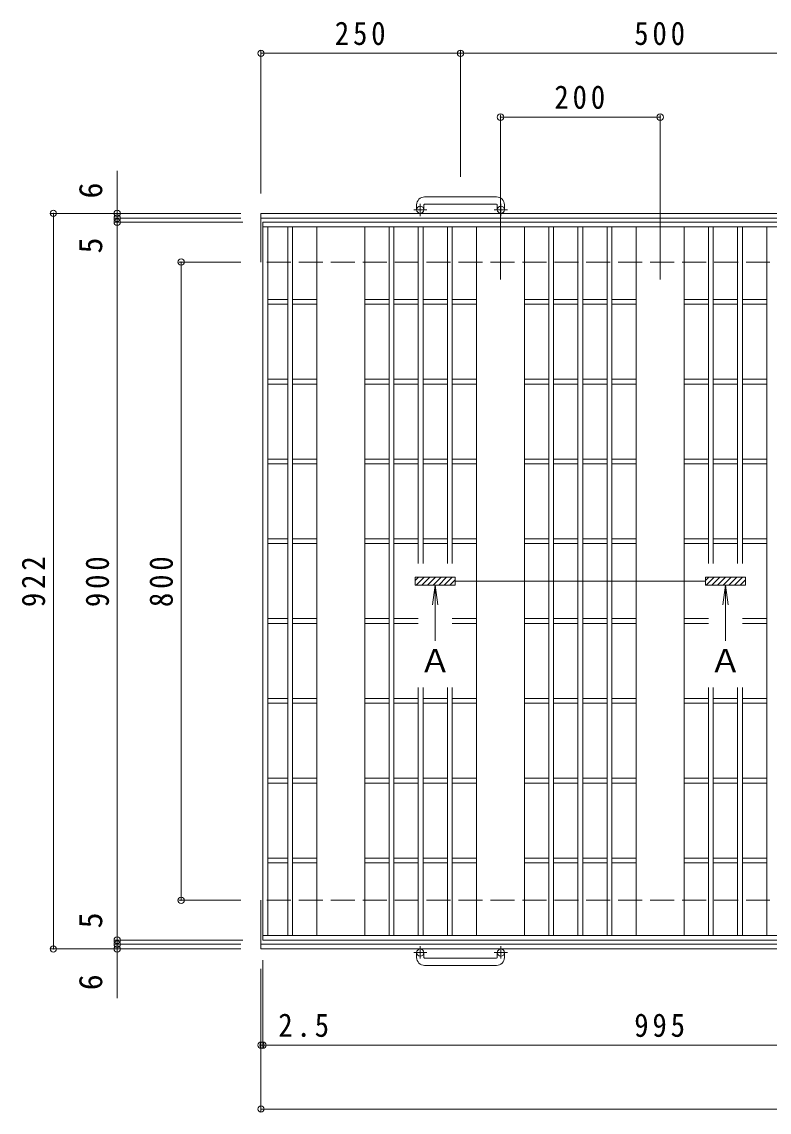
# Model space of a CAD drawing. Units: millimetres, scale not verified. Extents: x -1787 to 1840, y -1371 to 1329.
# Drawn here: x -1787 to -851, y -259 to 1108 of the extents above; entities that cross this region are included whole.
import ezdxf
from ezdxf.enums import TextEntityAlignment as Align

# ---------------------------------------------------------------- set-up
doc = ezdxf.new("R2010")
doc.units = ezdxf.units.MM
doc.header["$LTSCALE"] = 10
doc.header["$PDMODE"] = 32
doc.header["$PDSIZE"] = 8
doc.linetypes.add('CHAIN1', pattern=[8, 5, -1, 1, -1])
doc.linetypes.add('DASHED3', pattern=[4, 3, -1])
for name, color, linetype, lineweight in [('C-1', 2, 'Continuous', 9), ('C-2', 3, 'Continuous', 9), ('C-4', 7, 'Continuous', 9)]:
    doc.layers.add(name, color=color, linetype=linetype, lineweight=lineweight)
doc.styles.add('ＭＳ ゴシック', font='')
doc.styles.get('ＭＳ ゴシック').set_extended_font_data('MS Gothic')

msp = doc.modelspace()

# ---------------------------------------------------------------- linework, layer by layer
at = {"layer": 'C-1'}
for p, q in [((-1192.84, 888.49), (-1282.84, 888.49)), ((-1292.84, 878.49), (-1292.84, 872.39)), ((-1283.84, 878.49), (-1283.84, 872.39)), ((-1282.84, 879.49), (-1192.84, 879.49)), ((-1191.84, 878.49), (-1191.84, 872.39)), ((-1182.84, 878.49), (-1182.84, 872.39)), ((-1487.84, 867.89), (-1487.84, 806.89)), ((-87.84, 867.89), (-1487.84, 867.89)), ((-89.55, 861.89), (-1487.84, 861.89)), ((-1487.84, 6.89), (-1487.84, -54.11)), ((-86.68, -48.11), (-1487.84, -48.11)), ((-87.84, -54.11), (-1487.84, -54.11)), ((-1292.84, -64.71), (-1292.84, -58.61)), ((-1283.84, -64.71), (-1283.84, -58.61)), ((-1282.84, -65.71), (-1192.84, -65.71)), ((-1191.84, -64.71), (-1191.84, -58.61)), ((-1182.84, -64.71), (-1182.84, -58.61)), ((-1192.84, -74.71), (-1282.84, -74.71))]:
    msp.add_line(p, q, dxfattribs=at)
at = {"layer": 'C-1', "linetype": 'CHAIN1'}
for p, q in [((-1288.34, 864.29), (-1288.34, 879.88)), ((-1187.34, 864.29), (-1187.34, 879.88)), ((-1280.18, 872.39), (-1296.58, 872.39)), ((-1179.18, 872.39), (-1195.58, 872.39)), ((-1288.34, -50.5), (-1288.34, -66.1)), ((-1187.34, -50.5), (-1187.34, -66.1)), ((-1280.18, -58.61), (-1296.58, -58.61)), ((-1179.18, -58.61), (-1195.58, -58.61))]:
    msp.add_line(p, q, dxfattribs=at)
at = {"layer": 'C-1', "linetype": 'DASHED3'}
for p, q in [((-490.34, 806.89), (-1487.84, 806.89)), ((-490.34, 6.89), (-1487.84, 6.89))]:
    msp.add_line(p, q, dxfattribs=at)
at = {"layer": 'C-1'}
for centre in [(-1288.34, 872.39), (-1187.34, 872.39), (-1288.34, -58.61), (-1187.34, -58.61)]:
    msp.add_circle(centre, 4.5, dxfattribs=at)
for centre, radius, start, end in [((-1282.84, 878.49), 10, 90, 180), ((-1192.84, 878.49), 10, 0, 90), ((-1282.84, 878.49), 1, 90, 180), ((-1192.84, 878.49), 1, 0, 90), ((-1282.84, -64.71), 10, 180, 270), ((-1282.84, -64.71), 1, 180, 270), ((-1192.84, -64.71), 10, 270, 0), ((-1192.84, -64.71), 1, 270, 0)]:
    msp.add_arc(centre, radius, start, end, dxfattribs=at)
at = {"layer": 'C-2'}
for p, q in [((-1485.34, 856.89), (-1485.34, -43.11)), ((-490.34, 856.89), (-1485.34, 856.89)), ((-490.34, 850.89), (-1485.34, 850.89)), ((-1479.34, 850.89), (-1479.34, -37.11)), ((-1454.34, 850.89), (-1454.34, -37.11)), ((-1448.34, 850.89), (-1448.34, -37.11)), ((-1417.84, 850.89), (-1417.84, -37.11)), ((-1357.84, 850.89), (-1357.84, -37.11)), ((-1327.34, 850.89), (-1327.34, -37.11)), ((-1321.34, 850.89), (-1321.34, -37.11)), ((-1290.84, 850.89), (-1290.84, 428.96)), ((-1284.84, 850.89), (-1284.84, 428.96)), ((-1254.34, 850.89), (-1254.34, 428.96)), ((-1248.34, 850.89), (-1248.34, 428.96)), ((-1217.84, 850.89), (-1217.84, -37.11)), ((-1157.84, 850.89), (-1157.84, -37.11)), ((-1127.34, 850.89), (-1127.34, -37.11)), ((-1121.34, 850.89), (-1121.34, -37.11)), ((-1090.84, 850.89), (-1090.84, -37.11)), ((-1084.84, 850.89), (-1084.84, -37.11)), ((-1054.34, 850.89), (-1054.34, -37.11)), ((-1048.34, 850.89), (-1048.34, -37.11)), ((-1017.84, 850.89), (-1017.84, -37.11)), ((-957.84, 850.89), (-957.84, -37.11)), ((-927.34, 850.89), (-927.34, 428.96)), ((-921.34, 850.89), (-921.34, 428.96)), ((-890.84, 850.89), (-890.84, 428.96)), ((-884.84, 850.89), (-884.84, 428.96)), ((-854.34, 850.89), (-854.34, -37.11)), ((-1454.34, 759.89), (-1479.34, 759.89)), ((-1454.34, 753.89), (-1479.34, 753.89)), ((-1417.84, 759.89), (-1448.34, 759.89)), ((-1417.84, 753.89), (-1448.34, 753.89)), ((-1327.34, 759.89), (-1357.84, 759.89)), ((-1327.34, 753.89), (-1357.84, 753.89)), ((-1290.84, 759.89), (-1321.34, 759.89)), ((-1290.84, 753.89), (-1321.34, 753.89)), ((-1254.34, 759.89), (-1284.84, 759.89)), ((-1254.34, 753.89), (-1284.84, 753.89)), ((-1217.84, 759.89), (-1248.34, 759.89)), ((-1217.84, 753.89), (-1248.34, 753.89)), ((-1127.34, 759.89), (-1157.84, 759.89)), ((-1127.34, 753.89), (-1157.84, 753.89)), ((-1090.84, 759.89), (-1121.34, 759.89)), ((-1090.84, 753.89), (-1121.34, 753.89)), ((-1054.34, 759.89), (-1084.84, 759.89)), ((-1054.34, 753.89), (-1084.84, 753.89)), ((-1017.84, 759.89), (-1048.34, 759.89)), ((-1017.84, 753.89), (-1048.34, 753.89)), ((-927.34, 759.89), (-957.84, 759.89)), ((-927.34, 753.89), (-957.84, 753.89)), ((-890.84, 759.89), (-921.34, 759.89)), ((-890.84, 753.89), (-921.34, 753.89)), ((-854.34, 759.89), (-884.84, 759.89)), ((-854.34, 753.89), (-884.84, 753.89)), ((-1454.34, 659.89), (-1479.34, 659.89)), ((-1417.84, 659.89), (-1448.34, 659.89)), ((-1327.34, 659.89), (-1357.84, 659.89)), ((-1290.84, 659.89), (-1321.34, 659.89)), ((-1254.34, 659.89), (-1284.84, 659.89)), ((-1217.84, 659.89), (-1248.34, 659.89)), ((-1127.34, 659.89), (-1157.84, 659.89)), ((-1090.84, 659.89), (-1121.34, 659.89)), ((-1054.34, 659.89), (-1084.84, 659.89)), ((-1017.84, 659.89), (-1048.34, 659.89)), ((-927.34, 659.89), (-957.84, 659.89)), ((-890.84, 659.89), (-921.34, 659.89)), ((-854.34, 659.89), (-884.84, 659.89)), ((-1454.34, 653.89), (-1479.34, 653.89)), ((-1417.84, 653.89), (-1448.34, 653.89)), ((-1327.34, 653.89), (-1357.84, 653.89)), ((-1290.84, 653.89), (-1321.34, 653.89)), ((-1254.34, 653.89), (-1284.84, 653.89)), ((-1217.84, 653.89), (-1248.34, 653.89)), ((-1127.34, 653.89), (-1157.84, 653.89)), ((-1090.84, 653.89), (-1121.34, 653.89)), ((-1054.34, 653.89), (-1084.84, 653.89)), ((-1017.84, 653.89), (-1048.34, 653.89)), ((-927.34, 653.89), (-957.84, 653.89)), ((-890.84, 653.89), (-921.34, 653.89)), ((-854.34, 653.89), (-884.84, 653.89)), ((-1454.34, 559.89), (-1479.34, 559.89)), ((-1454.34, 553.89), (-1479.34, 553.89)), ((-1417.84, 559.89), (-1448.34, 559.89)), ((-1417.84, 553.89), (-1448.34, 553.89)), ((-1327.34, 559.89), (-1357.84, 559.89)), ((-1327.34, 553.89), (-1357.84, 553.89)), ((-1290.84, 559.89), (-1321.34, 559.89)), ((-1290.84, 553.89), (-1321.34, 553.89)), ((-1254.34, 559.89), (-1284.84, 559.89)), ((-1254.34, 553.89), (-1284.84, 553.89)), ((-1217.84, 559.89), (-1248.34, 559.89)), ((-1217.84, 553.89), (-1248.34, 553.89)), ((-1127.34, 559.89), (-1157.84, 559.89)), ((-1127.34, 553.89), (-1157.84, 553.89)), ((-1090.84, 559.89), (-1121.34, 559.89)), ((-1090.84, 553.89), (-1121.34, 553.89)), ((-1054.34, 559.89), (-1084.84, 559.89)), ((-1054.34, 553.89), (-1084.84, 553.89)), ((-1017.84, 559.89), (-1048.34, 559.89)), ((-1017.84, 553.89), (-1048.34, 553.89)), ((-927.34, 559.89), (-957.84, 559.89)), ((-927.34, 553.89), (-957.84, 553.89)), ((-890.84, 559.89), (-921.34, 559.89)), ((-890.84, 553.89), (-921.34, 553.89)), ((-854.34, 559.89), (-884.84, 559.89)), ((-854.34, 553.89), (-884.84, 553.89)), ((-1454.34, 459.89), (-1479.34, 459.89)), ((-1454.34, 453.89), (-1479.34, 453.89)), ((-1417.84, 459.89), (-1448.34, 459.89)), ((-1417.84, 453.89), (-1448.34, 453.89)), ((-1327.34, 459.89), (-1357.84, 459.89)), ((-1327.34, 453.89), (-1357.84, 453.89)), ((-1290.84, 459.89), (-1321.34, 459.89)), ((-1290.84, 453.89), (-1321.34, 453.89)), ((-1254.34, 459.89), (-1284.84, 459.89)), ((-1254.34, 453.89), (-1284.84, 453.89)), ((-1217.84, 459.89), (-1248.34, 459.89)), ((-1217.84, 453.89), (-1248.34, 453.89)), ((-1127.34, 459.89), (-1157.84, 459.89)), ((-1127.34, 453.89), (-1157.84, 453.89)), ((-1090.84, 459.89), (-1121.34, 459.89)), ((-1090.84, 453.89), (-1121.34, 453.89)), ((-1054.34, 459.89), (-1084.84, 459.89)), ((-1054.34, 453.89), (-1084.84, 453.89)), ((-1017.84, 459.89), (-1048.34, 459.89)), ((-1017.84, 453.89), (-1048.34, 453.89)), ((-927.34, 459.89), (-957.84, 459.89)), ((-927.34, 453.89), (-957.84, 453.89)), ((-890.84, 459.89), (-921.34, 459.89)), ((-890.84, 453.89), (-921.34, 453.89)), ((-854.34, 459.89), (-884.84, 459.89)), ((-854.34, 453.89), (-884.84, 453.89)), ((-1454.34, 359.89), (-1479.34, 359.89)), ((-1417.84, 359.89), (-1448.34, 359.89)), ((-1327.34, 359.89), (-1357.84, 359.89)), ((-1290.84, 359.89), (-1321.34, 359.89)), ((-1217.84, 359.89), (-1248.34, 359.89)), ((-1127.34, 359.89), (-1157.84, 359.89)), ((-1090.84, 359.89), (-1121.34, 359.89)), ((-1054.34, 359.89), (-1084.84, 359.89)), ((-1017.84, 359.89), (-1048.34, 359.89)), ((-927.34, 359.89), (-957.84, 359.89)), ((-854.34, 359.89), (-884.84, 359.89)), ((-1454.34, 353.89), (-1479.34, 353.89)), ((-1417.84, 353.89), (-1448.34, 353.89)), ((-1327.34, 353.89), (-1357.84, 353.89)), ((-1290.84, 353.89), (-1321.34, 353.89)), ((-1217.84, 353.89), (-1248.34, 353.89)), ((-1127.34, 353.89), (-1157.84, 353.89)), ((-1090.84, 353.89), (-1121.34, 353.89)), ((-1054.34, 353.89), (-1084.84, 353.89)), ((-1017.84, 353.89), (-1048.34, 353.89)), ((-927.34, 353.89), (-957.84, 353.89)), ((-854.34, 353.89), (-884.84, 353.89)), ((-1290.84, 273.44), (-1290.84, -37.11)), ((-1284.84, 273.44), (-1284.84, -37.11)), ((-1254.34, 273.44), (-1254.34, -37.11)), ((-1248.34, 273.44), (-1248.34, -37.11)), ((-927.34, 273.44), (-927.34, -37.11)), ((-921.34, 273.44), (-921.34, -37.11)), ((-890.84, 273.44), (-890.84, -37.11)), ((-884.84, 273.44), (-884.84, -37.11)), ((-1454.34, 259.89), (-1479.34, 259.89)), ((-1417.84, 259.89), (-1448.34, 259.89)), ((-1327.34, 259.89), (-1357.84, 259.89)), ((-1290.84, 259.89), (-1321.34, 259.89)), ((-1254.34, 259.89), (-1284.84, 259.89)), ((-1217.84, 259.89), (-1248.34, 259.89)), ((-1127.34, 259.89), (-1157.84, 259.89)), ((-1090.84, 259.89), (-1121.34, 259.89)), ((-1054.34, 259.89), (-1084.84, 259.89)), ((-1017.84, 259.89), (-1048.34, 259.89)), ((-927.34, 259.89), (-957.84, 259.89)), ((-890.84, 259.89), (-921.34, 259.89)), ((-854.34, 259.89), (-884.84, 259.89)), ((-1454.34, 253.89), (-1479.34, 253.89)), ((-1417.84, 253.89), (-1448.34, 253.89)), ((-1327.34, 253.89), (-1357.84, 253.89)), ((-1290.84, 253.89), (-1321.34, 253.89)), ((-1254.34, 253.89), (-1284.84, 253.89)), ((-1217.84, 253.89), (-1248.34, 253.89)), ((-1127.34, 253.89), (-1157.84, 253.89)), ((-1090.84, 253.89), (-1121.34, 253.89)), ((-1054.34, 253.89), (-1084.84, 253.89)), ((-1017.84, 253.89), (-1048.34, 253.89)), ((-927.34, 253.89), (-957.84, 253.89)), ((-890.84, 253.89), (-921.34, 253.89)), ((-854.34, 253.89), (-884.84, 253.89)), ((-1454.34, 159.89), (-1479.34, 159.89)), ((-1454.34, 153.89), (-1479.34, 153.89)), ((-1417.84, 159.89), (-1448.34, 159.89)), ((-1417.84, 153.89), (-1448.34, 153.89)), ((-1327.34, 159.89), (-1357.84, 159.89)), ((-1327.34, 153.89), (-1357.84, 153.89)), ((-1290.84, 159.89), (-1321.34, 159.89)), ((-1290.84, 153.89), (-1321.34, 153.89)), ((-1254.34, 159.89), (-1284.84, 159.89)), ((-1254.34, 153.89), (-1284.84, 153.89)), ((-1217.84, 159.89), (-1248.34, 159.89)), ((-1217.84, 153.89), (-1248.34, 153.89)), ((-1127.34, 159.89), (-1157.84, 159.89)), ((-1127.34, 153.89), (-1157.84, 153.89)), ((-1090.84, 159.89), (-1121.34, 159.89)), ((-1090.84, 153.89), (-1121.34, 153.89)), ((-1054.34, 159.89), (-1084.84, 159.89)), ((-1054.34, 153.89), (-1084.84, 153.89)), ((-1017.84, 159.89), (-1048.34, 159.89)), ((-1017.84, 153.89), (-1048.34, 153.89)), ((-927.34, 159.89), (-957.84, 159.89)), ((-927.34, 153.89), (-957.84, 153.89)), ((-890.84, 159.89), (-921.34, 159.89)), ((-890.84, 153.89), (-921.34, 153.89)), ((-854.34, 159.89), (-884.84, 159.89)), ((-854.34, 153.89), (-884.84, 153.89)), ((-1454.34, 59.89), (-1479.34, 59.89)), ((-1417.84, 59.89), (-1448.34, 59.89)), ((-1327.34, 59.89), (-1357.84, 59.89)), ((-1290.84, 59.89), (-1321.34, 59.89)), ((-1254.34, 59.89), (-1284.84, 59.89)), ((-1217.84, 59.89), (-1248.34, 59.89)), ((-1127.34, 59.89), (-1157.84, 59.89)), ((-1090.84, 59.89), (-1121.34, 59.89)), ((-1054.34, 59.89), (-1084.84, 59.89)), ((-1017.84, 59.89), (-1048.34, 59.89)), ((-927.34, 59.89), (-957.84, 59.89)), ((-890.84, 59.89), (-921.34, 59.89)), ((-854.34, 59.89), (-884.84, 59.89)), ((-1454.34, 53.89), (-1479.34, 53.89)), ((-1417.84, 53.89), (-1448.34, 53.89)), ((-1327.34, 53.89), (-1357.84, 53.89)), ((-1290.84, 53.89), (-1321.34, 53.89)), ((-1254.34, 53.89), (-1284.84, 53.89)), ((-1217.84, 53.89), (-1248.34, 53.89)), ((-1127.34, 53.89), (-1157.84, 53.89)), ((-1090.84, 53.89), (-1121.34, 53.89)), ((-1054.34, 53.89), (-1084.84, 53.89)), ((-1017.84, 53.89), (-1048.34, 53.89)), ((-927.34, 53.89), (-957.84, 53.89)), ((-890.84, 53.89), (-921.34, 53.89)), ((-854.34, 53.89), (-884.84, 53.89)), ((-490.34, -37.11), (-1485.34, -37.11)), ((-490.34, -43.11), (-1485.34, -43.11))]:
    msp.add_line(p, q, dxfattribs=at)
at = {"layer": 'C-4'}
for p, q in [((-1487.84, 892.89), (-1487.84, 1071.49)), ((-1487.84, 1068.49), (-1237.84, 1068.49)), ((-1237.84, 913.49), (-1237.84, 1071.49)), ((-1237.84, 1068.49), (-737.84, 1068.49)), ((-1187.84, 784.89), (-1187.84, 991.49)), ((-1187.84, 988.49), (-987.84, 988.49)), ((-987.84, 784.89), (-987.84, 991.49)), ((-1667.84, -115.61), (-1667.84, 921.24)), ((-1512.84, 867.89), (-1750.84, 867.89)), ((-1747.84, -54.11), (-1747.84, 867.89)), ((-1512.84, 861.89), (-1670.84, 861.89)), ((-1510.34, 856.89), (-1670.84, 856.89)), ((-1512.84, 806.89), (-1590.84, 806.89)), ((-1587.84, 6.89), (-1587.84, 806.89)), ((-1294.59, 411.89), (-1244.59, 411.89)), ((-1294.59, 401.89), (-1294.59, 411.89)), ((-1294.59, 407.92), (-1290.62, 411.89)), ((-1293.54, 401.89), (-1283.54, 411.89)), ((-1286.47, 401.89), (-1276.47, 411.89)), ((-1279.4, 401.89), (-1269.4, 411.89)), ((-1272.33, 401.89), (-1262.33, 411.89)), ((-1265.26, 401.89), (-1255.26, 411.89)), ((-1258.19, 401.89), (-1248.19, 411.89)), ((-1244.59, 401.89), (-1244.59, 411.89)), ((-881.09, 411.89), (-931.09, 411.89)), ((-931.09, 401.89), (-931.09, 411.89)), ((-931.09, 407.92), (-927.12, 411.89)), ((-930.05, 401.89), (-920.05, 411.89)), ((-922.97, 401.89), (-912.97, 411.89)), ((-915.9, 401.89), (-905.9, 411.89)), ((-908.83, 401.89), (-898.83, 411.89)), ((-901.76, 401.89), (-891.76, 411.89)), ((-894.69, 401.89), (-884.69, 411.89)), ((-881.09, 401.89), (-881.09, 411.89)), ((-1294.59, 401.89), (-1244.59, 401.89)), ((-1269.59, 401.89), (-1272.85, 377.11)), ((-1269.59, 401.89), (-1266.33, 377.11)), ((-1269.59, 401.89), (-1269.59, 331.89)), ((-1251.12, 401.89), (-1244.59, 408.42)), ((-1244.59, 406.89), (-931.09, 406.89)), ((-881.09, 401.89), (-931.09, 401.89)), ((-906.09, 401.89), (-909.35, 377.11)), ((-906.09, 401.89), (-902.83, 377.11)), ((-906.09, 401.89), (-906.09, 331.89)), ((-887.62, 401.89), (-881.09, 408.42)), ((-1512.84, 6.89), (-1590.84, 6.89)), ((-1512.84, -54.11), (-1750.84, -54.11)), ((-1510.34, -43.11), (-1670.84, -43.11)), ((-1512.84, -48.11), (-1670.84, -48.11)), ((-1485.34, -68.11), (-1485.34, -177.71)), ((-1487.84, -79.11), (-1487.84, -257.71)), ((-1487.84, -174.71), (-1485.34, -174.71)), ((-1485.34, -174.71), (-412.97, -174.71)), ((-1487.84, -254.71), (-87.84, -254.71))]:
    msp.add_line(p, q, dxfattribs=at)
for p in [(-1487.84, 1068.49), (-1237.84, 1068.49), (-1187.84, 988.49), (-987.84, 988.49), (-1747.84, 867.89), (-1667.84, 867.89), (-1667.84, 861.89), (-1667.84, 856.89), (-1587.84, 806.89), (-1587.84, 6.89), (-1667.84, -43.11), (-1747.84, -54.11), (-1667.84, -48.11), (-1667.84, -54.11), (-1487.84, -174.71), (-1485.34, -174.71), (-1487.84, -254.71)]:
    msp.add_point(p, dxfattribs=at)

# ---------------------------------------------------------------- texts
at = {"layer": 'C-4', "color": 2, "style": 'ＭＳ ゴシック'}
for s, p in [('6', (-1677.84, 886.54)), ('5', (-1677.84, 817.64)), ('5', (-1677.84, -28.31)), ('6', (-1677.84, -105.86))]:
    msp.add_text(s, height=29.33, rotation=90, dxfattribs=at).set_placement(p, align=Align.BOTTOM_LEFT)
for p in [(-1289.59, 283.84), (-926.09, 283.84)]:
    msp.add_text('Ａ', height=29.33, dxfattribs=at).set_placement(p, align=Align.BOTTOM_LEFT)
at = {"layer": 'C-4', "color": 2, "char_height": 29.33, "attachment_point": 7, "style": 'ＭＳ ゴシック'}
for s, insert in [('\\T1.27;\\W0.9;250', (-1395.34, 1078.49)), ('\\T1.27;\\W0.9;500', (-1020.34, 1078.49)), ('\\T1.27;\\W0.9;200', (-1120.34, 998.49)), ('\\T1.27;\\W0.9;2.5', (-1466.13, -164.71)), ('\\T1.27;\\W0.9;995', (-1020.34, -164.71))]:
    msp.add_mtext(s, dxfattribs=dict(at, insert=insert))
at = {"layer": 'C-4', "color": 2, "char_height": 29.33, "attachment_point": 7, "rotation": 90, "style": 'ＭＳ ゴシック'}
for s, insert in [('\\T1.27;\\W0.9;922', (-1757.84, 374.39)), ('\\T1.27;\\W0.9;900', (-1677.84, 374.39)), ('\\T1.27;\\W0.9;800', (-1597.84, 374.39))]:
    msp.add_mtext(s, dxfattribs=dict(at, insert=insert))

doc.saveas('drawing.dxf')
